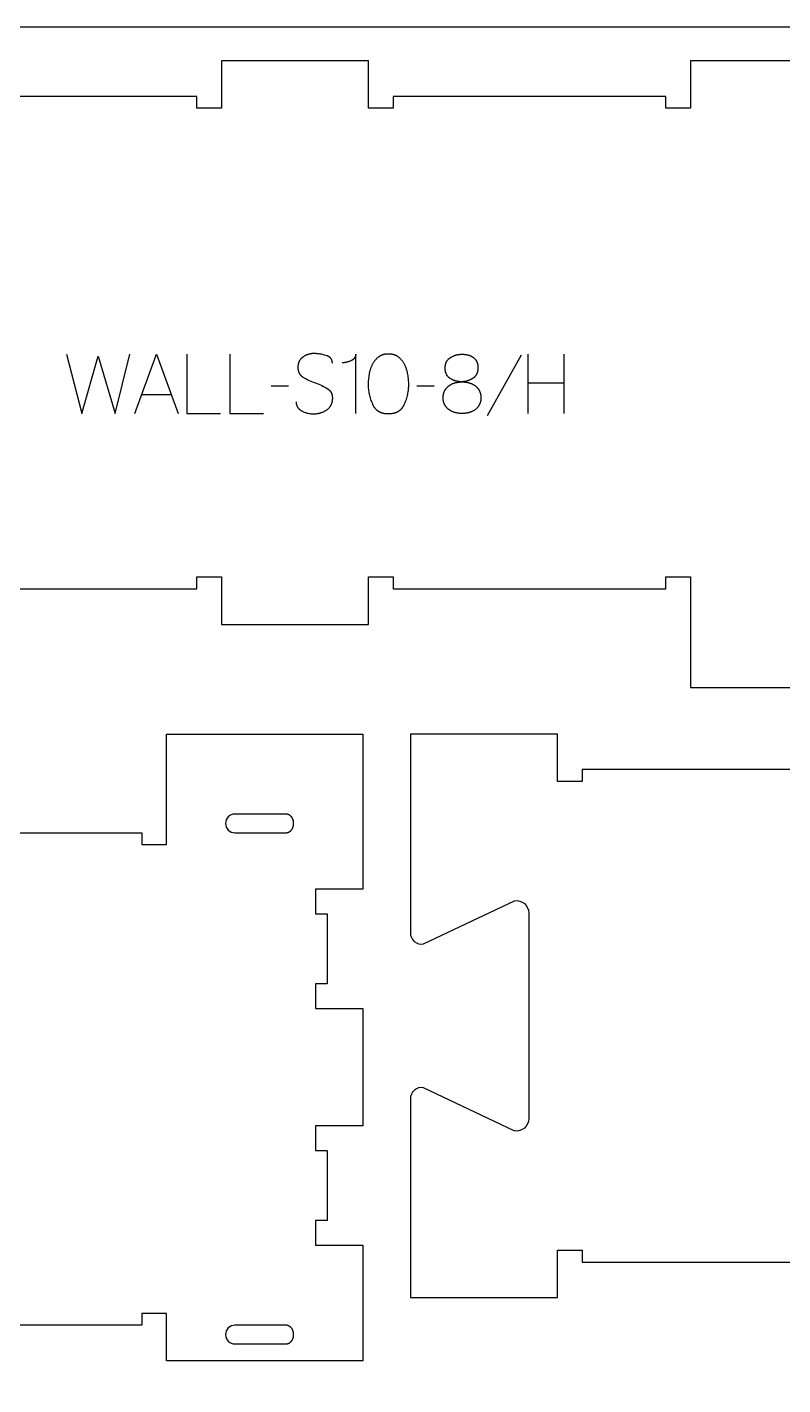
# Model space of a CAD drawing. Extents: x 2032 to 5216, y -10461 to -4867.
# Drawn here: x 3213 to 3596, y -7579 to -6891 of the extents above; entities that cross this region are included whole.
import ezdxf

# ---------------------------------------------------------------- set-up
doc = ezdxf.new("R2010")
doc.units = 0
for name, color, linetype in [('0_SHEET_SPRUCEPLY_2440X122', 1, 'CONTINUOUS'), ('1_ANYTOOL_1MMDEEP_LABELS_S', 2, 'CONTINUOUS'), ('3_ANYTOOL_CUTTHROUGH_INSID', 4, 'CONTINUOUS'), ('4_ANYTOOL_CUTTHROUGH_OUTSI', 5, 'CONTINUOUS')]:
    doc.layers.add(name, color=color, linetype=linetype)

msp = doc.modelspace()

# ---------------------------------------------------------------- linework, layer by layer
at = {"layer": '0_SHEET_SPRUCEPLY_2440X122'}
msp.add_lwpolyline([(2403.91, -6891.21), (2403.91, -8111.21), (4843.91, -8111.21), (4843.91, -6891.21)], close=True, dxfattribs=at)
at = {"layer": '1_ANYTOOL_1MMDEEP_LABELS_S'}
for points in [[(3232.9, -7056.93), (3240.61, -7086.93), (3249.05, -7057.83), (3257.54, -7086.93), (3265.04, -7056.93)], [(3267.61, -7086.93), (3278.5, -7056.93), (3289.55, -7086.93)], [(3293.84, -7056.93), (3293.84, -7086.93), (3310.94, -7086.93)], [(3315.65, -7056.93), (3315.65, -7086.93), (3332.75, -7086.93)], [(3367.64, -7061.51), (3367.63, -7061.33), (3367.63, -7061.23), (3367.63, -7061.14), (3367.62, -7061.05), (3367.61, -7060.96), (3367.6, -7060.87), (3367.59, -7060.79), (3367.57, -7060.7), (3367.56, -7060.62), (3367.54, -7060.53), (3367.52, -7060.45), (3367.5, -7060.37), (3367.48, -7060.28), (3367.46, -7060.2), (3367.43, -7060.12), (3367.41, -7060.05), (3367.38, -7059.97), (3367.35, -7059.89), (3367.32, -7059.82), (3367.28, -7059.74), (3367.25, -7059.67), (3367.21, -7059.6), (3367.18, -7059.53), (3367.14, -7059.46), (3367.1, -7059.39), (3367.05, -7059.32), (3367.01, -7059.25), (3366.96, -7059.19), (3366.92, -7059.12), (3366.87, -7059.06), (3366.82, -7059), (3366.77, -7058.94), (3366.71, -7058.87), (3366.66, -7058.81), (3366.6, -7058.76), (3366.54, -7058.7), (3366.48, -7058.64), (3366.42, -7058.59), (3366.36, -7058.53), (3366.29, -7058.48), (3366.23, -7058.43), (3366.16, -7058.37), (3366.09, -7058.32), (3366.02, -7058.27), (3365.94, -7058.23), (3365.87, -7058.18), (3365.79, -7058.13), (3365.72, -7058.09), (3365.64, -7058.04), (3365.56, -7058), (3365.47, -7057.96), (3365.3, -7057.88), (3365.13, -7057.8), (3364.95, -7057.72), (3364.76, -7057.66), (3364.56, -7057.59), (3364.36, -7057.53), (3363.55, -7057.31), (3362.75, -7057.12), (3361.96, -7056.95), (3361.19, -7056.82), (3360.81, -7056.77), (3360.44, -7056.72), (3360.06, -7056.68), (3359.69, -7056.65), (3359.33, -7056.62), (3358.97, -7056.6), (3358.61, -7056.59), (3358.25, -7056.59), (3358.06, -7056.59), (3357.86, -7056.59), (3357.67, -7056.6), (3357.48, -7056.61), (3357.29, -7056.63), (3357.1, -7056.65), (3356.91, -7056.67), (3356.73, -7056.7), (3356.54, -7056.73), (3356.36, -7056.76), (3356.18, -7056.8), (3356, -7056.84), (3355.82, -7056.89), (3355.64, -7056.93), (3355.46, -7056.99), (3355.28, -7057.04), (3355.11, -7057.1), (3354.94, -7057.16), (3354.76, -7057.23), (3354.59, -7057.3), (3354.42, -7057.37), (3354.25, -7057.45), (3354.09, -7057.53), (3353.92, -7057.61), (3353.76, -7057.7), (3353.59, -7057.79), (3353.43, -7057.88), (3353.27, -7057.98), (3353.11, -7058.08), (3352.95, -7058.19), (3352.79, -7058.3), (3352.64, -7058.41), (3352.49, -7058.52), (3352.34, -7058.64), (3352.19, -7058.76), (3352.06, -7058.89), (3351.92, -7059.02), (3351.79, -7059.15), (3351.67, -7059.28), (3351.55, -7059.42), (3351.44, -7059.56), (3351.33, -7059.7), (3351.22, -7059.84), (3351.12, -7059.99), (3351.03, -7060.15), (3350.94, -7060.3), (3350.85, -7060.46), (3350.77, -7060.62), (3350.7, -7060.78), (3350.63, -7060.95), (3350.56, -7061.12), (3350.5, -7061.3), (3350.45, -7061.47), (3350.39, -7061.65), (3350.35, -7061.83), (3350.31, -7062.02), (3350.27, -7062.21), (3350.24, -7062.4), (3350.21, -7062.59), (3350.19, -7062.79), (3350.17, -7062.99), (3350.16, -7063.2), (3350.15, -7063.4), (3350.15, -7063.61), (3350.16, -7063.83), (3350.16, -7064.04), (3350.18, -7064.25), (3350.2, -7064.45), (3350.22, -7064.65), (3350.25, -7064.85), (3350.29, -7065.04), (3350.33, -7065.23), (3350.38, -7065.42), (3350.43, -7065.6), (3350.49, -7065.78), (3350.55, -7065.95), (3350.58, -7066.04), (3350.62, -7066.12), (3350.66, -7066.21), (3350.69, -7066.29), (3350.73, -7066.37), (3350.77, -7066.45), (3350.82, -7066.54), (3350.86, -7066.61), (3350.9, -7066.69), (3350.95, -7066.77), (3351, -7066.85), (3351.05, -7066.92), (3351.1, -7067), (3351.15, -7067.07), (3351.2, -7067.15), (3351.26, -7067.22), (3351.31, -7067.29), (3351.37, -7067.36), (3351.43, -7067.43), (3351.49, -7067.5), (3351.55, -7067.56), (3351.61, -7067.63), (3351.68, -7067.7), (3351.74, -7067.76), (3351.88, -7067.89), (3352.02, -7068.01), (3352.17, -7068.13), (3352.32, -7068.25), (3352.48, -7068.36), (3352.64, -7068.47), (3352.81, -7068.57), (3352.98, -7068.67), (3353.7, -7069.06), (3354.43, -7069.44), (3355.17, -7069.81), (3355.94, -7070.17), (3356.72, -7070.51), (3357.51, -7070.85), (3358.32, -7071.17), (3359.15, -7071.48), (3359.98, -7071.79), (3360.78, -7072.12), (3361.57, -7072.46), (3362.33, -7072.82), (3363.08, -7073.2), (3363.8, -7073.59), (3364.51, -7073.99), (3365.2, -7074.41), (3365.36, -7074.52), (3365.52, -7074.64), (3365.67, -7074.75), (3365.75, -7074.81), (3365.82, -7074.87), (3365.9, -7074.94), (3365.97, -7075), (3366.03, -7075.06), (3366.1, -7075.13), (3366.17, -7075.19), (3366.23, -7075.26), (3366.3, -7075.33), (3366.36, -7075.4), (3366.42, -7075.47), (3366.48, -7075.54), (3366.53, -7075.61), (3366.59, -7075.68), (3366.64, -7075.76), (3366.7, -7075.83), (3366.75, -7075.91), (3366.8, -7075.98), (3366.85, -7076.06), (3366.89, -7076.14), (3366.94, -7076.22), (3366.98, -7076.3), (3367.03, -7076.38), (3367.07, -7076.46), (3367.11, -7076.55), (3367.15, -7076.63), (3367.18, -7076.72), (3367.22, -7076.8), (3367.25, -7076.89), (3367.28, -7076.98), (3367.31, -7077.07), (3367.34, -7077.16), (3367.37, -7077.25), (3367.4, -7077.34), (3367.45, -7077.53), (3367.49, -7077.72), (3367.53, -7077.92), (3367.56, -7078.12), (3367.58, -7078.32), (3367.6, -7078.53), (3367.62, -7078.74), (3367.62, -7078.96), (3367.62, -7079.18), (3367.62, -7079.4), (3367.61, -7079.63), (3367.6, -7079.86), (3367.57, -7080.09), (3367.55, -7080.32), (3367.52, -7080.54), (3367.48, -7080.76), (3367.44, -7080.98), (3367.39, -7081.19), (3367.34, -7081.4), (3367.28, -7081.6), (3367.22, -7081.8), (3367.16, -7082), (3367.09, -7082.2), (3367.01, -7082.39), (3366.93, -7082.57), (3366.84, -7082.76), (3366.75, -7082.93), (3366.65, -7083.11), (3366.55, -7083.28), (3366.44, -7083.45), (3366.33, -7083.61), (3366.22, -7083.77), (3366.09, -7083.93), (3365.97, -7084.08), (3365.84, -7084.23), (3365.7, -7084.38), (3365.56, -7084.52), (3365.41, -7084.66), (3365.26, -7084.79), (3365.1, -7084.92), (3364.94, -7085.05), (3364.77, -7085.17), (3364.6, -7085.29), (3364.42, -7085.41), (3364.06, -7085.63), (3363.7, -7085.84), (3363.33, -7086.03), (3362.96, -7086.21), (3362.59, -7086.37), (3362.21, -7086.52), (3362.02, -7086.59), (3361.83, -7086.66), (3361.63, -7086.72), (3361.44, -7086.78), (3361.25, -7086.84), (3361.05, -7086.89), (3360.86, -7086.94), (3360.66, -7086.99), (3360.46, -7087.03), (3360.26, -7087.07), (3360.06, -7087.11), (3359.86, -7087.14), (3359.66, -7087.17), (3359.46, -7087.19), (3359.05, -7087.23), (3358.64, -7087.26), (3358.23, -7087.27), (3357.82, -7087.27), (3357.41, -7087.26), (3357.01, -7087.23), (3356.61, -7087.19), (3356.21, -7087.14), (3355.82, -7087.08), (3355.44, -7087), (3355.05, -7086.91), (3354.68, -7086.8), (3354.31, -7086.69), (3353.94, -7086.56), (3353.57, -7086.42), (3353.22, -7086.27), (3352.86, -7086.1), (3352.51, -7085.92), (3352.17, -7085.73), (3352, -7085.63), (3351.83, -7085.53), (3351.68, -7085.42), (3351.52, -7085.31), (3351.38, -7085.2), (3351.23, -7085.08), (3351.1, -7084.96), (3350.97, -7084.84), (3350.84, -7084.72), (3350.72, -7084.59), (3350.6, -7084.46), (3350.5, -7084.33), (3350.44, -7084.26), (3350.39, -7084.19), (3350.34, -7084.12), (3350.29, -7084.05), (3350.24, -7083.98), (3350.2, -7083.91), (3350.15, -7083.84), (3350.11, -7083.77), (3350.07, -7083.7), (3350.03, -7083.62), (3349.99, -7083.55), (3349.95, -7083.47), (3349.91, -7083.39), (3349.88, -7083.32), (3349.84, -7083.24), (3349.81, -7083.16), (3349.78, -7083.08), (3349.75, -7083), (3349.72, -7082.92), (3349.69, -7082.84), (3349.64, -7082.67), (3349.6, -7082.51), (3349.55, -7082.34), (3349.52, -7082.16), (3349.49, -7081.99), (3349.47, -7081.81), (3349.45, -7081.62), (3349.43, -7081.44), (3349.43, -7081.25), (3349.42, -7081.06)], [(3379.51, -7086.93), (3379.51, -7056.89), (3379.49, -7057.04), (3379.46, -7057.19), (3379.44, -7057.33), (3379.4, -7057.47), (3379.37, -7057.61), (3379.33, -7057.75), (3379.28, -7057.88), (3379.23, -7058.02), (3379.18, -7058.14), (3379.13, -7058.27), (3379.1, -7058.33), (3379.07, -7058.39), (3379.03, -7058.45), (3379, -7058.51), (3378.97, -7058.57), (3378.93, -7058.63), (3378.9, -7058.68), (3378.86, -7058.74), (3378.82, -7058.8), (3378.79, -7058.85), (3378.75, -7058.91), (3378.71, -7058.96), (3378.66, -7059.01), (3378.62, -7059.06), (3378.58, -7059.12), (3378.53, -7059.17), (3378.49, -7059.22), (3378.44, -7059.27), (3378.4, -7059.31), (3378.35, -7059.36), (3378.3, -7059.41), (3378.25, -7059.46), (3378.14, -7059.55), (3378.04, -7059.63), (3377.93, -7059.72), (3377.81, -7059.8), (3377.69, -7059.88), (3377.57, -7059.96), (3377.44, -7060.03), (3377.31, -7060.1), (3377.18, -7060.17), (3377.04, -7060.23), (3376.9, -7060.29), (3376.61, -7060.41), (3376.32, -7060.52), (3376.04, -7060.62), (3375.75, -7060.72), (3375.47, -7060.8), (3375.2, -7060.88), (3374.92, -7060.95), (3374.65, -7061.02), (3374.37, -7061.07), (3374.1, -7061.12), (3373.83, -7061.16), (3373.57, -7061.2), (3373.3, -7061.22), (3373.04, -7061.24), (3372.78, -7061.25), (3372.52, -7061.26)], [(3463.21, -7057.4), (3446.02, -7088.17)], [(3466.68, -7056.93), (3466.68, -7086.93)], [(3484.98, -7086.93), (3484.98, -7056.93)], [(3271.08, -7077.37), (3286, -7077.37)], [(3345.4, -7073.04), (3336.61, -7073.13)], [(3419.24, -7073.04), (3410.45, -7073.13)], [(3484.98, -7071.63), (3466.68, -7071.63)]]:
    msp.add_lwpolyline(points, dxfattribs=at)
for points in [[(3396.01, -7056.67), (3396.38, -7056.68), (3396.74, -7056.7), (3396.92, -7056.71), (3397.1, -7056.73), (3397.27, -7056.74), (3397.45, -7056.77), (3397.62, -7056.79), (3397.78, -7056.82), (3397.95, -7056.85), (3398.11, -7056.89), (3398.28, -7056.92), (3398.44, -7056.96), (3398.6, -7057.01), (3398.75, -7057.05), (3398.91, -7057.1), (3399.06, -7057.15), (3399.21, -7057.21), (3399.36, -7057.27), (3399.5, -7057.33), (3399.65, -7057.39), (3399.79, -7057.46), (3399.93, -7057.53), (3400.07, -7057.6), (3400.21, -7057.68), (3400.34, -7057.76), (3400.47, -7057.84), (3400.6, -7057.92), (3400.73, -7058.01), (3400.86, -7058.1), (3400.98, -7058.19), (3401.22, -7058.39), (3401.46, -7058.59), (3401.69, -7058.79), (3401.92, -7059.01), (3402.13, -7059.22), (3402.34, -7059.45), (3402.55, -7059.68), (3402.75, -7059.92), (3402.94, -7060.16), (3403.13, -7060.41), (3403.31, -7060.67), (3403.48, -7060.93), (3403.65, -7061.2), (3403.81, -7061.48), (3403.96, -7061.76), (3404.11, -7062.05), (3404.25, -7062.34), (3404.39, -7062.64), (3404.52, -7062.94), (3404.64, -7063.24), (3404.76, -7063.55), (3404.88, -7063.86), (3404.99, -7064.17), (3405.09, -7064.49), (3405.19, -7064.81), (3405.28, -7065.13), (3405.37, -7065.45), (3405.45, -7065.78), (3405.52, -7066.11), (3405.59, -7066.45), (3405.72, -7067.13), (3405.82, -7067.81), (3405.91, -7068.48), (3405.99, -7069.14), (3406.05, -7069.8), (3406.1, -7070.44), (3406.14, -7071.07), (3406.16, -7071.7), (3406.17, -7072.31), (3406.16, -7072.93), (3406.13, -7073.55), (3406.09, -7074.16), (3406.03, -7074.78), (3405.96, -7075.4), (3405.87, -7076.02), (3405.76, -7076.64), (3405.64, -7077.25), (3405.5, -7077.87), (3405.34, -7078.49), (3405.16, -7079.11), (3404.97, -7079.73), (3404.77, -7080.35), (3404.54, -7080.97), (3404.3, -7081.59), (3404.05, -7082.21), (3403.91, -7082.52), (3403.77, -7082.82), (3403.61, -7083.1), (3403.54, -7083.24), (3403.46, -7083.38), (3403.37, -7083.51), (3403.29, -7083.65), (3403.2, -7083.78), (3403.12, -7083.9), (3403.03, -7084.03), (3402.94, -7084.15), (3402.84, -7084.27), (3402.75, -7084.39), (3402.65, -7084.51), (3402.55, -7084.62), (3402.45, -7084.73), (3402.35, -7084.84), (3402.24, -7084.94), (3402.14, -7085.05), (3402.03, -7085.15), (3401.92, -7085.24), (3401.81, -7085.34), (3401.7, -7085.43), (3401.58, -7085.52), (3401.46, -7085.61), (3401.34, -7085.7), (3401.22, -7085.78), (3401.1, -7085.86), (3400.98, -7085.94), (3400.85, -7086.02), (3400.72, -7086.09), (3400.59, -7086.17), (3400.46, -7086.23), (3400.32, -7086.3), (3400.19, -7086.37), (3400.05, -7086.43), (3399.91, -7086.49), (3399.77, -7086.54), (3399.63, -7086.6), (3399.48, -7086.65), (3399.34, -7086.7), (3399.19, -7086.75), (3399.04, -7086.79), (3398.88, -7086.84), (3398.73, -7086.88), (3398.42, -7086.95), (3398.09, -7087.01), (3397.77, -7087.06), (3397.43, -7087.11), (3397.08, -7087.14), (3396.73, -7087.17), (3396.38, -7087.18), (3396.01, -7087.19), (3395.65, -7087.18), (3395.29, -7087.17), (3394.94, -7087.14), (3394.6, -7087.11), (3394.27, -7087.06), (3393.94, -7087.01), (3393.62, -7086.95), (3393.46, -7086.91), (3393.31, -7086.87), (3393.16, -7086.83), (3393.01, -7086.79), (3392.86, -7086.74), (3392.71, -7086.7), (3392.56, -7086.65), (3392.42, -7086.59), (3392.28, -7086.54), (3392.14, -7086.48), (3392, -7086.42), (3391.86, -7086.36), (3391.73, -7086.29), (3391.59, -7086.23), (3391.46, -7086.16), (3391.33, -7086.08), (3391.21, -7086.01), (3391.08, -7085.93), (3390.96, -7085.85), (3390.84, -7085.77), (3390.72, -7085.69), (3390.6, -7085.6), (3390.48, -7085.51), (3390.37, -7085.42), (3390.25, -7085.32), (3390.14, -7085.23), (3390.03, -7085.13), (3389.93, -7085.03), (3389.82, -7084.92), (3389.72, -7084.82), (3389.62, -7084.71), (3389.52, -7084.6), (3389.42, -7084.48), (3389.32, -7084.37), (3389.23, -7084.25), (3389.14, -7084.13), (3389.05, -7084), (3388.96, -7083.88), (3388.87, -7083.75), (3388.79, -7083.62), (3388.7, -7083.48), (3388.62, -7083.35), (3388.54, -7083.21), (3388.46, -7083.07), (3388.32, -7082.78), (3388.17, -7082.48), (3388.04, -7082.17), (3387.78, -7081.55), (3387.55, -7080.92), (3387.32, -7080.3), (3387.12, -7079.67), (3386.93, -7079.05), (3386.76, -7078.43), (3386.6, -7077.81), (3386.46, -7077.19), (3386.34, -7076.57), (3386.23, -7075.95), (3386.14, -7075.34), (3386.07, -7074.72), (3386.01, -7074.11), (3385.97, -7073.5), (3385.95, -7072.88), (3385.94, -7072.27), (3385.94, -7071.66), (3385.97, -7071.03), (3386, -7070.4), (3386.05, -7069.75), (3386.11, -7069.1), (3386.19, -7068.44), (3386.28, -7067.77), (3386.39, -7067.09), (3386.45, -7066.75), (3386.51, -7066.41), (3386.58, -7066.07), (3386.66, -7065.74), (3386.74, -7065.41), (3386.82, -7065.09), (3386.92, -7064.77), (3387.01, -7064.45), (3387.12, -7064.14), (3387.23, -7063.83), (3387.34, -7063.52), (3387.46, -7063.21), (3387.59, -7062.91), (3387.72, -7062.61), (3387.85, -7062.32), (3388, -7062.03), (3388.14, -7061.74), (3388.3, -7061.46), (3388.46, -7061.19), (3388.62, -7060.92), (3388.8, -7060.66), (3388.97, -7060.4), (3389.16, -7060.16), (3389.35, -7059.91), (3389.55, -7059.68), (3389.75, -7059.45), (3389.96, -7059.22), (3390.18, -7059), (3390.4, -7058.79), (3390.63, -7058.59), (3390.86, -7058.39), (3391.1, -7058.19), (3391.23, -7058.1), (3391.35, -7058.01), (3391.48, -7057.92), (3391.61, -7057.84), (3391.74, -7057.76), (3391.87, -7057.68), (3392, -7057.6), (3392.14, -7057.53), (3392.28, -7057.46), (3392.42, -7057.39), (3392.56, -7057.33), (3392.71, -7057.27), (3392.85, -7057.21), (3393, -7057.15), (3393.15, -7057.1), (3393.3, -7057.05), (3393.46, -7057.01), (3393.61, -7056.96), (3393.77, -7056.92), (3393.93, -7056.89), (3394.1, -7056.85), (3394.26, -7056.82), (3394.43, -7056.79), (3394.59, -7056.77), (3394.76, -7056.74), (3394.94, -7056.73), (3395.11, -7056.71), (3395.29, -7056.7), (3395.64, -7056.68)], [(3433.42, -7056.93), (3433.84, -7056.94), (3434.24, -7056.96), (3434.64, -7056.99), (3434.84, -7057.01), (3435.03, -7057.03), (3435.22, -7057.06), (3435.41, -7057.09), (3435.6, -7057.13), (3435.79, -7057.16), (3435.97, -7057.2), (3436.15, -7057.25), (3436.33, -7057.3), (3436.51, -7057.35), (3436.69, -7057.4), (3436.86, -7057.46), (3437.03, -7057.52), (3437.2, -7057.58), (3437.37, -7057.65), (3437.53, -7057.72), (3437.7, -7057.79), (3437.86, -7057.87), (3438.02, -7057.95), (3438.18, -7058.03), (3438.33, -7058.12), (3438.49, -7058.21), (3438.64, -7058.3), (3438.79, -7058.4), (3438.94, -7058.5), (3439.08, -7058.6), (3439.22, -7058.71), (3439.36, -7058.82), (3439.49, -7058.93), (3439.62, -7059.05), (3439.75, -7059.17), (3439.87, -7059.29), (3439.98, -7059.42), (3440.09, -7059.55), (3440.2, -7059.68), (3440.3, -7059.82), (3440.4, -7059.96), (3440.49, -7060.1), (3440.58, -7060.25), (3440.66, -7060.4), (3440.74, -7060.55), (3440.82, -7060.71), (3440.89, -7060.87), (3440.95, -7061.04), (3441.01, -7061.2), (3441.07, -7061.38), (3441.12, -7061.55), (3441.17, -7061.73), (3441.21, -7061.91), (3441.25, -7062.1), (3441.28, -7062.28), (3441.31, -7062.48), (3441.34, -7062.67), (3441.36, -7062.87), (3441.37, -7063.07), (3441.39, -7063.28), (3441.39, -7063.49), (3441.4, -7063.7), (3441.39, -7063.93), (3441.39, -7064.15), (3441.37, -7064.37), (3441.35, -7064.58), (3441.33, -7064.79), (3441.3, -7065), (3441.27, -7065.2), (3441.23, -7065.4), (3441.19, -7065.6), (3441.14, -7065.79), (3441.09, -7065.98), (3441.03, -7066.17), (3440.97, -7066.35), (3440.9, -7066.53), (3440.83, -7066.7), (3440.75, -7066.87), (3440.67, -7067.04), (3440.58, -7067.2), (3440.49, -7067.36), (3440.39, -7067.52), (3440.29, -7067.67), (3440.18, -7067.82), (3440.07, -7067.96), (3439.95, -7068.1), (3439.83, -7068.24), (3439.7, -7068.38), (3439.56, -7068.51), (3439.43, -7068.63), (3439.28, -7068.75), (3439.14, -7068.87), (3438.98, -7068.99), (3438.82, -7069.1), (3438.66, -7069.21), (3438.5, -7069.31), (3438.34, -7069.41), (3438.17, -7069.51), (3438, -7069.61), (3437.84, -7069.7), (3437.67, -7069.79), (3437.5, -7069.87), (3437.33, -7069.95), (3437.15, -7070.03), (3436.98, -7070.1), (3436.8, -7070.17), (3436.63, -7070.24), (3436.45, -7070.3), (3436.27, -7070.36), (3436.09, -7070.42), (3435.91, -7070.47), (3435.73, -7070.52), (3435.54, -7070.57), (3435.36, -7070.61), (3435.17, -7070.65), (3434.98, -7070.69), (3434.8, -7070.72), (3434.6, -7070.75), (3434.41, -7070.77), (3434.22, -7070.8), (3434.03, -7070.81), (3433.83, -7070.83), (3433.63, -7070.84), (3433.44, -7070.85), (3433.04, -7070.86), (3432.65, -7070.85), (3432.27, -7070.83), (3431.9, -7070.8), (3431.71, -7070.78), (3431.53, -7070.76), (3431.34, -7070.73), (3431.16, -7070.7), (3430.97, -7070.67), (3430.79, -7070.63), (3430.61, -7070.59), (3430.43, -7070.55), (3430.25, -7070.5), (3430.08, -7070.45), (3429.9, -7070.4), (3429.72, -7070.34), (3429.55, -7070.28), (3429.37, -7070.22), (3429.2, -7070.16), (3429.03, -7070.09), (3428.86, -7070.02), (3428.69, -7069.94), (3428.52, -7069.86), (3428.35, -7069.78), (3428.02, -7069.61), (3427.69, -7069.43), (3427.36, -7069.23), (3427.2, -7069.13), (3427.05, -7069.02), (3426.9, -7068.91), (3426.75, -7068.79), (3426.61, -7068.67), (3426.48, -7068.55), (3426.41, -7068.48), (3426.35, -7068.42), (3426.29, -7068.36), (3426.23, -7068.29), (3426.16, -7068.22), (3426.11, -7068.15), (3426.05, -7068.08), (3425.99, -7068.01), (3425.94, -7067.94), (3425.88, -7067.87), (3425.83, -7067.8), (3425.78, -7067.72), (3425.73, -7067.65), (3425.68, -7067.57), (3425.63, -7067.5), (3425.59, -7067.42), (3425.5, -7067.26), (3425.41, -7067.1), (3425.34, -7066.93), (3425.26, -7066.76), (3425.19, -7066.59), (3425.13, -7066.41), (3425.07, -7066.22), (3425.02, -7066.04), (3424.97, -7065.85), (3424.93, -7065.65), (3424.89, -7065.46), (3424.86, -7065.25), (3424.83, -7065.05), (3424.81, -7064.84), (3424.79, -7064.62), (3424.78, -7064.41), (3424.77, -7064.18), (3424.77, -7063.96), (3424.77, -7063.73), (3424.78, -7063.51), (3424.79, -7063.29), (3424.81, -7063.08), (3424.83, -7062.87), (3424.86, -7062.66), (3424.89, -7062.46), (3424.93, -7062.26), (3424.98, -7062.06), (3425.02, -7061.87), (3425.08, -7061.68), (3425.14, -7061.5), (3425.2, -7061.32), (3425.27, -7061.14), (3425.35, -7060.97), (3425.43, -7060.8), (3425.51, -7060.64), (3425.6, -7060.48), (3425.7, -7060.32), (3425.8, -7060.17), (3425.85, -7060.09), (3425.9, -7060.02), (3425.96, -7059.94), (3426.01, -7059.87), (3426.13, -7059.73), (3426.25, -7059.59), (3426.38, -7059.46), (3426.51, -7059.33), (3426.64, -7059.2), (3426.78, -7059.08), (3426.93, -7058.96), (3427.08, -7058.84), (3427.24, -7058.73), (3427.4, -7058.62), (3427.57, -7058.52), (3427.73, -7058.42), (3427.9, -7058.32), (3428.07, -7058.23), (3428.24, -7058.13), (3428.42, -7058.05), (3428.59, -7057.96), (3428.77, -7057.88), (3428.94, -7057.8), (3429.12, -7057.73), (3429.3, -7057.66), (3429.48, -7057.59), (3429.67, -7057.53), (3429.85, -7057.46), (3430.04, -7057.41), (3430.23, -7057.35), (3430.41, -7057.3), (3430.6, -7057.25), (3430.8, -7057.21), (3430.99, -7057.17), (3431.18, -7057.13), (3431.38, -7057.09), (3431.78, -7057.03), (3432.18, -7056.99), (3432.59, -7056.96), (3433, -7056.94)], [(3433.3, -7070.94), (3433.83, -7070.95), (3434.35, -7070.98), (3434.61, -7071), (3434.86, -7071.02), (3435.11, -7071.05), (3435.35, -7071.08), (3435.6, -7071.12), (3435.84, -7071.16), (3436.07, -7071.2), (3436.3, -7071.25), (3436.53, -7071.31), (3436.76, -7071.37), (3436.98, -7071.43), (3437.2, -7071.5), (3437.42, -7071.57), (3437.63, -7071.64), (3437.84, -7071.72), (3438.04, -7071.81), (3438.25, -7071.89), (3438.45, -7071.99), (3438.64, -7072.08), (3438.84, -7072.18), (3439.03, -7072.29), (3439.21, -7072.4), (3439.39, -7072.51), (3439.57, -7072.63), (3439.75, -7072.76), (3439.92, -7072.88), (3440.09, -7073.01), (3440.26, -7073.15), (3440.42, -7073.29), (3440.58, -7073.43), (3440.73, -7073.58), (3440.88, -7073.72), (3441.02, -7073.87), (3441.16, -7074.03), (3441.29, -7074.18), (3441.41, -7074.34), (3441.53, -7074.5), (3441.65, -7074.67), (3441.76, -7074.83), (3441.87, -7075), (3441.97, -7075.17), (3442.06, -7075.35), (3442.15, -7075.53), (3442.24, -7075.71), (3442.32, -7075.89), (3442.39, -7076.07), (3442.46, -7076.26), (3442.52, -7076.45), (3442.58, -7076.65), (3442.64, -7076.84), (3442.69, -7077.04), (3442.73, -7077.24), (3442.77, -7077.45), (3442.8, -7077.66), (3442.83, -7077.87), (3442.85, -7078.08), (3442.87, -7078.29), (3442.88, -7078.51), (3442.89, -7078.73), (3442.9, -7078.96), (3442.89, -7079.18), (3442.88, -7079.41), (3442.87, -7079.63), (3442.85, -7079.85), (3442.83, -7080.06), (3442.8, -7080.27), (3442.77, -7080.48), (3442.73, -7080.69), (3442.69, -7080.89), (3442.64, -7081.09), (3442.58, -7081.29), (3442.52, -7081.48), (3442.46, -7081.67), (3442.39, -7081.86), (3442.32, -7082.05), (3442.24, -7082.23), (3442.15, -7082.41), (3442.06, -7082.59), (3441.97, -7082.76), (3441.87, -7082.93), (3441.76, -7083.1), (3441.65, -7083.27), (3441.53, -7083.43), (3441.41, -7083.59), (3441.29, -7083.75), (3441.16, -7083.9), (3441.02, -7084.05), (3440.88, -7084.2), (3440.73, -7084.35), (3440.58, -7084.49), (3440.42, -7084.63), (3440.26, -7084.76), (3440.09, -7084.9), (3439.92, -7085.03), (3439.75, -7085.15), (3439.57, -7085.27), (3439.39, -7085.39), (3439.21, -7085.5), (3439.03, -7085.61), (3438.84, -7085.71), (3438.64, -7085.81), (3438.45, -7085.91), (3438.25, -7086), (3438.04, -7086.08), (3437.84, -7086.17), (3437.63, -7086.24), (3437.42, -7086.32), (3437.2, -7086.39), (3436.98, -7086.45), (3436.76, -7086.51), (3436.53, -7086.57), (3436.3, -7086.62), (3436.07, -7086.67), (3435.84, -7086.72), (3435.6, -7086.76), (3435.35, -7086.79), (3435.11, -7086.83), (3434.86, -7086.85), (3434.61, -7086.88), (3434.35, -7086.9), (3433.83, -7086.92), (3433.3, -7086.93), (3432.77, -7086.92), (3432.25, -7086.9), (3432, -7086.88), (3431.75, -7086.85), (3431.5, -7086.83), (3431.26, -7086.79), (3431.01, -7086.76), (3430.78, -7086.72), (3430.54, -7086.67), (3430.31, -7086.62), (3430.09, -7086.57), (3429.86, -7086.51), (3429.64, -7086.45), (3429.42, -7086.39), (3429.21, -7086.32), (3429, -7086.24), (3428.79, -7086.17), (3428.58, -7086.08), (3428.38, -7086), (3428.18, -7085.91), (3427.99, -7085.81), (3427.79, -7085.71), (3427.61, -7085.61), (3427.42, -7085.5), (3427.24, -7085.39), (3427.06, -7085.27), (3426.88, -7085.15), (3426.71, -7085.03), (3426.54, -7084.9), (3426.37, -7084.76), (3426.21, -7084.63), (3426.05, -7084.49), (3425.9, -7084.35), (3425.76, -7084.2), (3425.61, -7084.05), (3425.48, -7083.9), (3425.35, -7083.75), (3425.22, -7083.59), (3425.1, -7083.43), (3424.98, -7083.27), (3424.87, -7083.1), (3424.77, -7082.93), (3424.67, -7082.76), (3424.57, -7082.59), (3424.48, -7082.41), (3424.4, -7082.23), (3424.32, -7082.05), (3424.24, -7081.86), (3424.17, -7081.67), (3424.11, -7081.48), (3424.05, -7081.29), (3424, -7081.09), (3423.95, -7080.89), (3423.9, -7080.69), (3423.86, -7080.48), (3423.83, -7080.27), (3423.8, -7080.06), (3423.78, -7079.85), (3423.76, -7079.63), (3423.75, -7079.41), (3423.74, -7079.18), (3423.74, -7078.96), (3423.74, -7078.73), (3423.75, -7078.51), (3423.76, -7078.29), (3423.78, -7078.08), (3423.8, -7077.87), (3423.83, -7077.66), (3423.86, -7077.45), (3423.9, -7077.24), (3423.95, -7077.04), (3424, -7076.84), (3424.05, -7076.65), (3424.11, -7076.45), (3424.17, -7076.26), (3424.24, -7076.07), (3424.32, -7075.89), (3424.4, -7075.71), (3424.48, -7075.53), (3424.57, -7075.35), (3424.67, -7075.17), (3424.77, -7075), (3424.87, -7074.83), (3424.98, -7074.67), (3425.1, -7074.5), (3425.22, -7074.34), (3425.35, -7074.18), (3425.48, -7074.03), (3425.61, -7073.87), (3425.76, -7073.72), (3425.9, -7073.58), (3426.05, -7073.43), (3426.21, -7073.29), (3426.37, -7073.15), (3426.54, -7073.01), (3426.71, -7072.88), (3426.88, -7072.76), (3427.06, -7072.63), (3427.24, -7072.51), (3427.42, -7072.4), (3427.61, -7072.29), (3427.79, -7072.18), (3427.99, -7072.08), (3428.18, -7071.99), (3428.38, -7071.89), (3428.58, -7071.81), (3428.79, -7071.72), (3429, -7071.64), (3429.21, -7071.57), (3429.42, -7071.5), (3429.64, -7071.43), (3429.86, -7071.37), (3430.09, -7071.31), (3430.31, -7071.25), (3430.54, -7071.2), (3430.78, -7071.16), (3431.01, -7071.12), (3431.26, -7071.08), (3431.5, -7071.05), (3431.75, -7071.02), (3432, -7071), (3432.25, -7070.98), (3432.77, -7070.95)]]:
    msp.add_lwpolyline(points, close=True, dxfattribs=at)
at = {"layer": '3_ANYTOOL_CUTTHROUGH_INSID', "color": 4}
for points in [[(3318.26, -7289.87, 1), (3318.26, -7299.37), (3344, -7299.37), (3344.1, -7299.36), (3344.19, -7299.36), (3344.29, -7299.35), (3344.39, -7299.34), (3344.49, -7299.33), (3344.58, -7299.32), (3344.68, -7299.3), (3344.77, -7299.28), (3344.87, -7299.26), (3344.97, -7299.23), (3345.07, -7299.2), (3345.17, -7299.17), (3345.27, -7299.13), (3345.36, -7299.1), (3345.45, -7299.05), (3345.55, -7299.01), (3345.64, -7298.96), (3345.74, -7298.91), (3345.83, -7298.86), (3345.92, -7298.8), (3346.01, -7298.75), (3346.1, -7298.68), (3346.19, -7298.62), (3346.27, -7298.56), (3346.36, -7298.48), (3346.44, -7298.41), (3346.52, -7298.34), (3346.6, -7298.26), (3346.68, -7298.18), (3346.76, -7298.1), (3346.83, -7298.02), (3346.9, -7297.93), (3346.97, -7297.84), (3347.04, -7297.75), (3347.11, -7297.66), (3347.17, -7297.56), (3347.23, -7297.47), (3347.29, -7297.37), (3347.34, -7297.27), (3347.4, -7297.17), (3347.45, -7297.07), (3347.5, -7296.97), (3347.55, -7296.87), (3347.59, -7296.76), (3347.63, -7296.66), (3347.67, -7296.55), (3347.71, -7296.44), (3347.75, -7296.33), (3347.78, -7296.23), (3347.81, -7296.12), (3347.84, -7296.01), (3347.86, -7295.9), (3347.89, -7295.8), (3347.91, -7295.69), (3347.93, -7295.58), (3347.95, -7295.47), (3347.96, -7295.36), (3347.97, -7295.25), (3347.98, -7295.15), (3347.99, -7295.04), (3348, -7294.94), (3348, -7294.83), (3348.01, -7294.72), (3348.01, -7294.62), (3348.01, -7294.51), (3348, -7294.4), (3348, -7294.3), (3347.99, -7294.19), (3347.98, -7294.08), (3347.97, -7293.98), (3347.96, -7293.87), (3347.95, -7293.76), (3347.93, -7293.65), (3347.91, -7293.54), (3347.89, -7293.44), (3347.86, -7293.33), (3347.84, -7293.22), (3347.81, -7293.11), (3347.78, -7293), (3347.75, -7292.9), (3347.71, -7292.79), (3347.67, -7292.68), (3347.63, -7292.57), (3347.59, -7292.47), (3347.55, -7292.36), (3347.5, -7292.26), (3347.45, -7292.16), (3347.4, -7292.06), (3347.34, -7291.96), (3347.29, -7291.86), (3347.23, -7291.76), (3347.17, -7291.67), (3347.11, -7291.57), (3347.04, -7291.48), (3346.97, -7291.39), (3346.9, -7291.3), (3346.83, -7291.22), (3346.76, -7291.13), (3346.68, -7291.05), (3346.6, -7290.97), (3346.52, -7290.89), (3346.44, -7290.82), (3346.36, -7290.75), (3346.27, -7290.68), (3346.19, -7290.61), (3346.1, -7290.55), (3346.01, -7290.49), (3345.92, -7290.43), (3345.83, -7290.37), (3345.74, -7290.32), (3345.64, -7290.27), (3345.55, -7290.22), (3345.45, -7290.18), (3345.36, -7290.14), (3345.27, -7290.1), (3345.17, -7290.06), (3345.07, -7290.03), (3344.97, -7290), (3344.87, -7289.97), (3344.77, -7289.95), (3344.68, -7289.93), (3344.58, -7289.91), (3344.49, -7289.9), (3344.39, -7289.89), (3344.29, -7289.88), (3344.19, -7289.87), (3344.1, -7289.87), (3344, -7289.87)], [(3318.26, -7558.37), (3344, -7558.37), (3344.1, -7558.36), (3344.19, -7558.36), (3344.29, -7558.35), (3344.39, -7558.34), (3344.49, -7558.33), (3344.58, -7558.32), (3344.68, -7558.3), (3344.77, -7558.28), (3344.87, -7558.26), (3344.97, -7558.23), (3345.07, -7558.2), (3345.17, -7558.17), (3345.27, -7558.13), (3345.36, -7558.1), (3345.45, -7558.05), (3345.55, -7558.01), (3345.64, -7557.96), (3345.74, -7557.91), (3345.83, -7557.86), (3345.92, -7557.8), (3346.01, -7557.75), (3346.1, -7557.68), (3346.19, -7557.62), (3346.27, -7557.56), (3346.36, -7557.48), (3346.44, -7557.41), (3346.52, -7557.34), (3346.6, -7557.26), (3346.68, -7557.18), (3346.76, -7557.1), (3346.83, -7557.02), (3346.9, -7556.93), (3346.97, -7556.84), (3347.04, -7556.75), (3347.11, -7556.66), (3347.17, -7556.56), (3347.23, -7556.47), (3347.29, -7556.37), (3347.34, -7556.27), (3347.4, -7556.17), (3347.45, -7556.07), (3347.5, -7555.97), (3347.55, -7555.87), (3347.59, -7555.76), (3347.63, -7555.66), (3347.67, -7555.55), (3347.71, -7555.44), (3347.75, -7555.33), (3347.78, -7555.23), (3347.81, -7555.12), (3347.84, -7555.01), (3347.86, -7554.9), (3347.89, -7554.8), (3347.91, -7554.69), (3347.93, -7554.58), (3347.95, -7554.47), (3347.96, -7554.36), (3347.97, -7554.25), (3347.98, -7554.15), (3347.99, -7554.04), (3348, -7553.94), (3348, -7553.83), (3348.01, -7553.72), (3348.01, -7553.62), (3348.01, -7553.51), (3348, -7553.4), (3348, -7553.3), (3347.99, -7553.19), (3347.98, -7553.08), (3347.97, -7552.98), (3347.96, -7552.87), (3347.95, -7552.76), (3347.93, -7552.65), (3347.91, -7552.54), (3347.89, -7552.44), (3347.86, -7552.33), (3347.84, -7552.22), (3347.81, -7552.11), (3347.78, -7552), (3347.75, -7551.9), (3347.71, -7551.79), (3347.67, -7551.68), (3347.63, -7551.57), (3347.59, -7551.47), (3347.55, -7551.36), (3347.5, -7551.26), (3347.45, -7551.16), (3347.4, -7551.06), (3347.34, -7550.96), (3347.29, -7550.86), (3347.23, -7550.76), (3347.17, -7550.67), (3347.11, -7550.57), (3347.04, -7550.48), (3346.97, -7550.39), (3346.9, -7550.3), (3346.83, -7550.22), (3346.76, -7550.13), (3346.68, -7550.05), (3346.6, -7549.97), (3346.52, -7549.89), (3346.44, -7549.82), (3346.36, -7549.75), (3346.27, -7549.68), (3346.19, -7549.61), (3346.1, -7549.55), (3346.01, -7549.49), (3345.92, -7549.43), (3345.83, -7549.37), (3345.74, -7549.32), (3345.64, -7549.27), (3345.55, -7549.22), (3345.45, -7549.18), (3345.36, -7549.14), (3345.27, -7549.1), (3345.17, -7549.06), (3345.07, -7549.03), (3344.97, -7549), (3344.87, -7548.97), (3344.77, -7548.95), (3344.68, -7548.93), (3344.58, -7548.91), (3344.49, -7548.9), (3344.39, -7548.89), (3344.29, -7548.88), (3344.19, -7548.87), (3344.1, -7548.87), (3344, -7548.87), (3318.26, -7548.87, 1)]]:
    msp.add_lwpolyline(points, format="xyb", close=True, dxfattribs=at)
at = {"layer": '4_ANYTOOL_CUTTHROUGH_OUTSI', "color": 5}
for points in [[(3748.49, -6908.27), (3548.99, -6908.27), (3548.99, -6932.27), (3536.49, -6932.27), (3536.49, -6926.27), (3398.49, -6926.27), (3398.49, -6932.27), (3385.99, -6932.27), (3385.99, -6908.27), (3311.49, -6908.27), (3311.49, -6932.27), (3298.99, -6932.27), (3298.99, -6926.27), (3198.74, -6926.27), (3160.99, -6926.27), (3160.99, -6932.27), (3148.49, -6932.27), (3148.49, -6908.27), (2948.99, -6908.27), (2948.99, -6932.27), (2936.49, -6932.27), (2936.49, -6926.27), (2798.49, -6926.27)], [(2798.49, -7175.77), (2936.49, -7175.77), (2936.49, -7169.77), (2948.99, -7169.77), (2948.99, -7225.77), (3148.49, -7225.77), (3148.49, -7169.77), (3160.99, -7169.77), (3160.99, -7175.77), (3198.74, -7175.77), (3298.99, -7175.77), (3298.99, -7169.77), (3311.49, -7169.77), (3311.49, -7193.77), (3385.99, -7193.77), (3385.99, -7169.77), (3398.49, -7169.77), (3398.49, -7175.77), (3536.49, -7175.77), (3536.49, -7169.77), (3548.99, -7169.77), (3548.99, -7225.77), (3748.49, -7225.77)], [(3133.01, -7299.37), (3271.01, -7299.37), (3271.01, -7305.37), (3283.51, -7305.37), (3283.51, -7249.37), (3383.01, -7249.37), (3383.01, -7269.12), (3383.01, -7281.12), (3383.01, -7327.87), (3359.01, -7327.87), (3359.01, -7340.37), (3365.01, -7340.37), (3365.01, -7375.87), (3359.01, -7375.87), (3359.01, -7388.37), (3383.01, -7388.37), (3383.01, -7447.87), (3359.01, -7447.87), (3359.01, -7460.37), (3365.01, -7460.37), (3365.01, -7495.87), (3359.01, -7495.87), (3359.01, -7508.37), (3383.01, -7508.37), (3383.01, -7566.87), (3283.51, -7566.87), (3283.51, -7542.87), (3271.01, -7542.87), (3271.01, -7548.87), (3133.01, -7548.87)]]:
    msp.add_lwpolyline(points, dxfattribs=at)
msp.add_lwpolyline([(3632.12, -7267.37), (3494.12, -7267.37), (3494.12, -7273.37), (3481.62, -7273.37), (3481.62, -7249.37), (3407.12, -7249.37), (3407.12, -7350.03), (3407.12, -7350.03, 0.461625), (3413.78, -7355.71), (3459.81, -7333.84), (3459.84, -7333.83), (3459.84, -7333.83, -0.220464), (3464.91, -7335.23, -0.220464), (3467.12, -7340), (3467.12, -7444.23, -0.220464), (3464.91, -7449, -0.220464), (3459.84, -7450.4), (3459.81, -7450.39), (3459.78, -7450.38), (3413.78, -7428.52), (3413.78, -7428.52, 0.218884), (3409.15, -7429.81, 0.220464), (3407.12, -7434.2), (3407.12, -7511.12), (3407.12, -7534.87), (3481.62, -7534.87), (3481.62, -7510.87), (3494.12, -7510.87), (3494.12, -7516.87), (3632.12, -7516.87)], format="xyb", dxfattribs=at)

doc.saveas('drawing.dxf')
